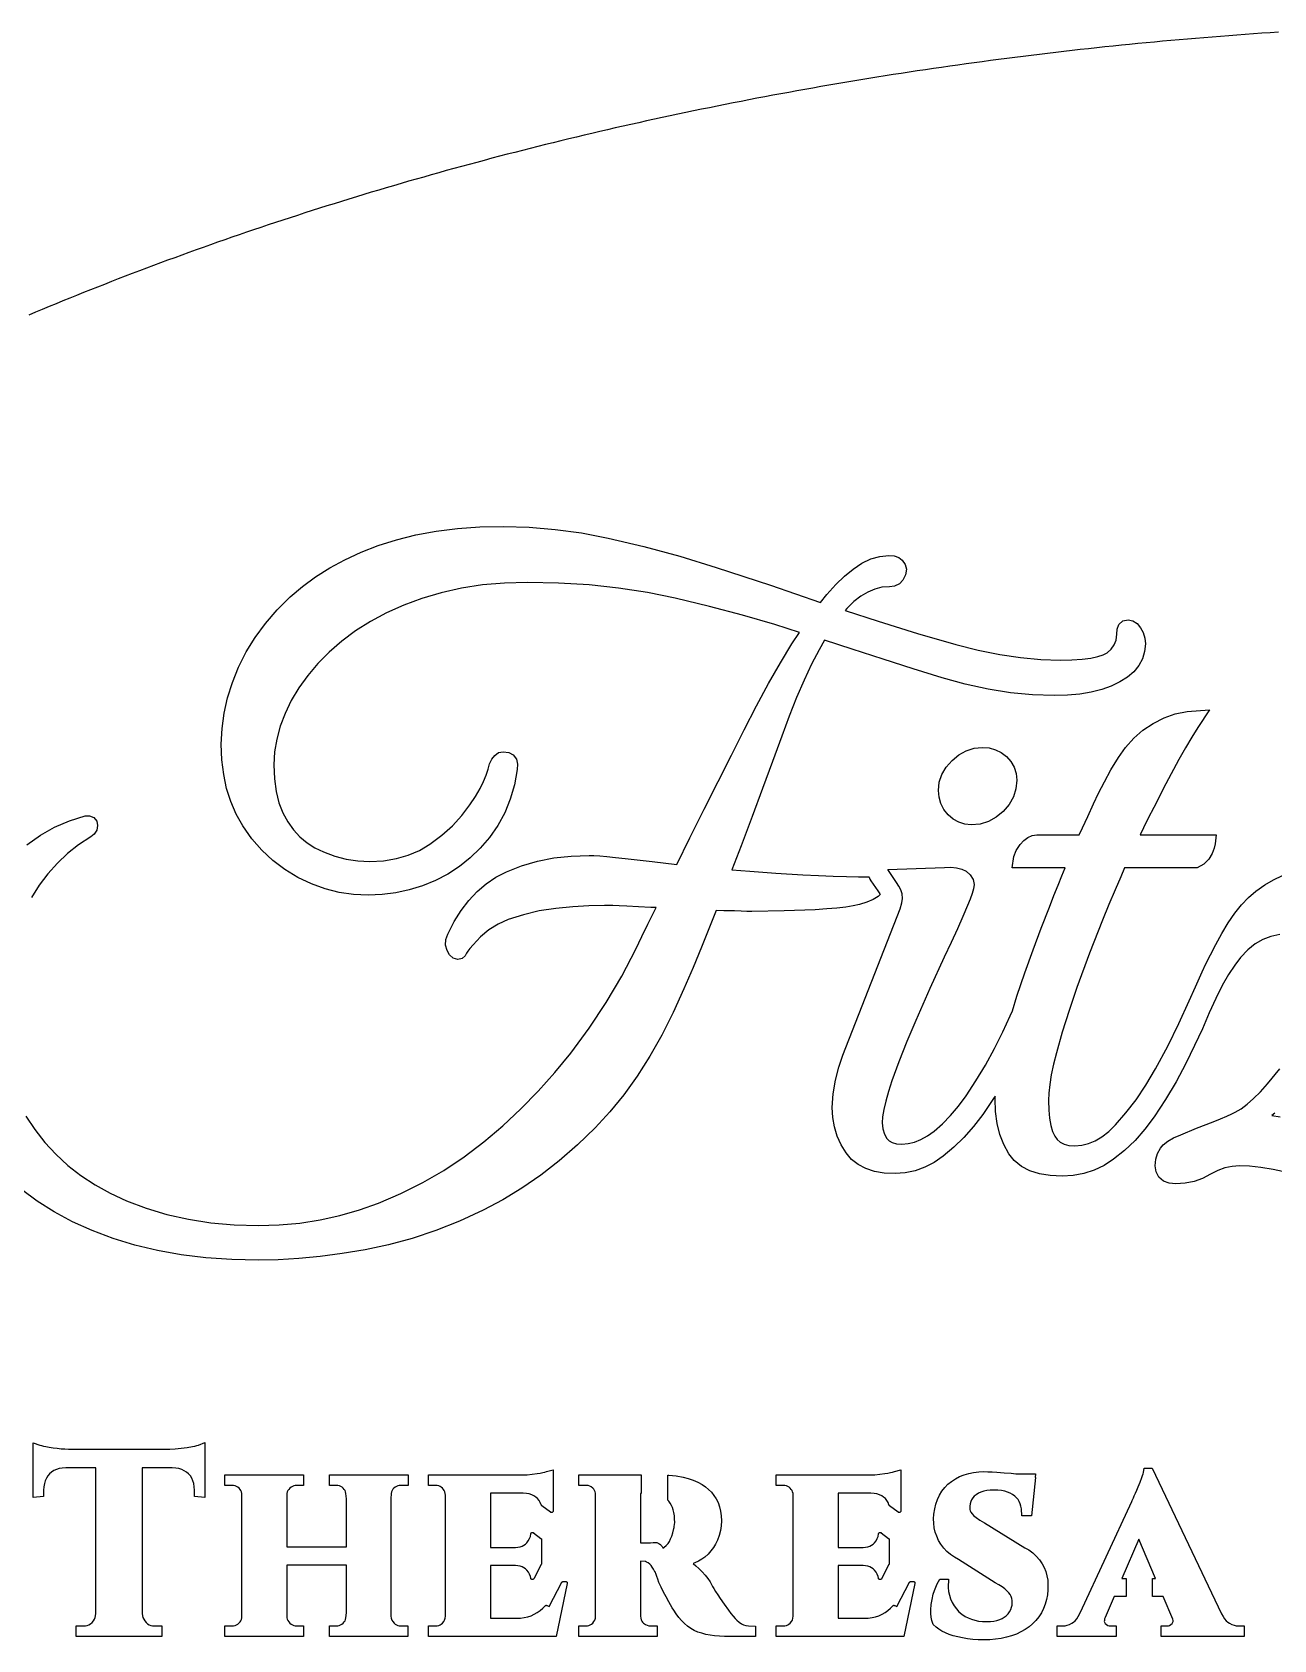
# Model space of a CAD drawing. Header units: inches. Extents: x 0 to 16, y 0 to 9.5.
# Drawn here: x 3.369 to 7.108, y 4.63 to 9.471 of the extents above; entities that cross this region are included whole.
import ezdxf

# ---------------------------------------------------------------- set-up
doc = ezdxf.new("R2010")
doc.units = ezdxf.units.IN
doc.header["$MEASUREMENT"] = 0
doc.layers.add('CUT', color=7, linetype='Continuous')

msp = doc.modelspace()

# ---------------------------------------------------------------- linework, layer by layer
at = {"layer": 'CUT'}
for points in [[(7.1221, 9.4713), (7.0971, 9.4697), (7.0722, 9.4679), (7.0472, 9.4662), (7.0223, 9.4644), (6.9973, 9.4625), (6.9724, 9.4607), (6.9475, 9.4587), (6.9226, 9.4567), (6.8977, 9.4547), (6.8728, 9.4526), (6.8479, 9.4505), (6.823, 9.4483), (6.7982, 9.4461), (6.7734, 9.4438), (6.7485, 9.4415), (6.7237, 9.4392), (6.6989, 9.4368), (6.6741, 9.4343), (6.6493, 9.4318), (6.6246, 9.4293), (6.5998, 9.4267), (6.5751, 9.424), (6.5504, 9.4214), (6.5256, 9.4186), (6.5009, 9.4159), (6.4763, 9.413), (6.4516, 9.4102), (6.427, 9.4073), (6.4023, 9.4043), (6.3777, 9.4013), (6.3531, 9.3983), (6.3285, 9.3952), (6.3039, 9.392), (6.2794, 9.3888), (6.2549, 9.3856), (6.2303, 9.3823), (6.2058, 9.379), (6.1814, 9.3756), (6.1569, 9.3722), (6.1324, 9.3688), (6.108, 9.3653), (6.0836, 9.3617), (6.0592, 9.3581), (6.0348, 9.3545), (6.0105, 9.3508), (5.9861, 9.347), (5.9618, 9.3433), (5.9375, 9.3394), (5.9133, 9.3356), (5.889, 9.3316), (5.8648, 9.3277), (5.8406, 9.3237), (5.8164, 9.3196), (5.7922, 9.3155), (5.7681, 9.3114), (5.7439, 9.3072), (5.7198, 9.303), (5.6958, 9.2987), (5.6717, 9.2944), (5.6477, 9.29), (5.6237, 9.2856), (5.5997, 9.2812), (5.5757, 9.2767), (5.5518, 9.2721), (5.5279, 9.2675), (5.504, 9.2629), (5.4801, 9.2582), (5.4563, 9.2535), (5.4325, 9.2487), (5.4087, 9.2439), (5.3849, 9.239), (5.3612, 9.2341), (5.3374, 9.2292), (5.3138, 9.2242), (5.2901, 9.2192), (5.2665, 9.2141), (5.2429, 9.209), (5.2193, 9.2038), (5.1957, 9.1986), (5.1722, 9.1934), (5.1487, 9.1881), (5.1252, 9.1827), (5.1018, 9.1773), (5.0784, 9.1719), (5.055, 9.1664), (5.0317, 9.1609), (5.0083, 9.1554), (4.985, 9.1498), (4.9618, 9.1441), (4.9385, 9.1384), (4.9153, 9.1327), (4.8922, 9.1269), (4.869, 9.1211), (4.8459, 9.1152), (4.8228, 9.1093), (4.7998, 9.1034), (4.7767, 9.0974), (4.7538, 9.0914), (4.7308, 9.0853), (4.7079, 9.0792), (4.685, 9.073), (4.6621, 9.0668), (4.6393, 9.0606), (4.6165, 9.0543), (4.5938, 9.0479), (4.571, 9.0416), (4.5484, 9.0351), (4.5257, 9.0287), (4.5031, 9.0222), (4.4805, 9.0156), (4.4579, 9.009), (4.4354, 9.0024), (4.4129, 8.9957), (4.3905, 8.989), (4.3681, 8.9823), (4.3457, 8.9755), (4.3234, 8.9686), (4.3011, 8.9618), (4.2788, 8.9548), (4.2566, 8.9479), (4.2344, 8.9409), (4.2122, 8.9338), (4.1901, 8.9268), (4.168, 8.9196), (4.146, 8.9125), (4.124, 8.9052), (4.102, 8.898), (4.0801, 8.8907), (4.0582, 8.8834), (4.0363, 8.876), (4.0145, 8.8686), (3.9927, 8.8611), (3.971, 8.8536), (3.9493, 8.8461), (3.9277, 8.8385), (3.9061, 8.8309), (3.8845, 8.8233), (3.863, 8.8156), (3.8415, 8.8078), (3.82, 8.8), (3.7986, 8.7922), (3.7772, 8.7844), (3.7559, 8.7765), (3.7346, 8.7685), (3.7134, 8.7606), (3.6922, 8.7525), (3.671, 8.7445), (3.6499, 8.7364), (3.6288, 8.7283), (3.6078, 8.7201), (3.5868, 8.7119), (3.5659, 8.7036), (3.545, 8.6953), (3.5241, 8.687), (3.5033, 8.6786), (3.4826, 8.6702), (3.4618, 8.6618), (3.4412, 8.6533), (3.4205, 8.6448), (3.4, 8.6362), (3.3794, 8.6276), (3.3589, 8.619)], [(3.3507, 6.2072), (3.3772, 6.1664), (3.4074, 6.1279), (3.4407, 6.0921), (3.477, 6.0589), (3.5163, 6.0284), (3.5588, 6.0004), (3.6043, 5.9752), (3.653, 5.9525), (3.7129, 5.9297), (3.7753, 5.911), (3.8403, 5.8964), (3.9078, 5.886), (3.9779, 5.8798), (4.0505, 5.8777), (4.1135, 5.8795), (4.1754, 5.8851), (4.2362, 5.8945), (4.296, 5.9076), (4.3547, 5.9244), (4.4123, 5.9449), (4.48, 5.9739), (4.5455, 6.0068), (4.6089, 6.0438), (4.6702, 6.0847), (4.7294, 6.1296), (4.7864, 6.1778), (4.8411, 6.2287), (4.8935, 6.282), (4.9435, 6.338), (4.9912, 6.3965), (5.0471, 6.4722), (5.0983, 6.5496), (5.1448, 6.6288), (5.1869, 6.7099), (5.2048, 6.7478), (5.223, 6.7847), (5.2411, 6.8208), (5.2481, 6.8349), (5.2327, 6.8355), (5.1953, 6.8373), (5.1604, 6.839), (5.1373, 6.8401), (5.1184, 6.8409), (5.1035, 6.8414), (5.0929, 6.8415), (5.046, 6.8405), (4.9972, 6.8376), (4.9465, 6.8326), (4.8962, 6.8249), (4.8485, 6.8136), (4.8032, 6.7987), (4.7723, 6.7848), (4.7445, 6.7677), (4.7196, 6.7473), (4.6969, 6.7228), (4.6869, 6.7121), (4.6809, 6.7043), (4.6774, 6.6978), (4.6731, 6.6896), (4.664, 6.6815), (4.6513, 6.6785), (4.637, 6.6825), (4.6264, 6.6923), (4.6187, 6.7055), (4.6143, 6.7218), (4.6155, 6.7392), (4.6215, 6.7555), (4.6401, 6.7928), (4.6608, 6.8266), (4.6838, 6.8569), (4.7089, 6.8838), (4.7363, 6.9071), (4.7658, 6.927), (4.7973, 6.9431), (4.8431, 6.9609), (4.8909, 6.9746), (4.9407, 6.9844), (4.9926, 6.9903), (5.0463, 6.9922), (5.0605, 6.9918), (5.0783, 6.9907), (5.1, 6.9889), (5.1257, 6.9864), (5.1553, 6.9831), (5.2363, 6.9737), (5.3105, 6.965), (5.3502, 7.045), (5.3933, 7.1317), (5.4348, 7.2148), (5.4748, 7.2944), (5.5133, 7.3705), (5.5506, 7.4425), (5.5871, 7.5097), (5.6226, 7.5719), (5.6572, 7.6293), (5.6795, 7.6639), (5.6053, 7.6876), (5.5084, 7.7158), (5.4087, 7.7422), (5.3061, 7.7668), (5.2219, 7.7839), (5.1354, 7.7971), (5.0463, 7.8066), (4.9547, 7.8123), (4.8607, 7.8142), (4.7917, 7.8123), (4.7255, 7.8065), (4.662, 7.7968), (4.6013, 7.7833), (4.5432, 7.766), (4.4881, 7.7454), (4.4364, 7.7222), (4.3881, 7.6964), (4.3433, 7.6681), (4.3018, 7.6371), (4.2638, 7.6042), (4.2296, 7.5698), (4.1992, 7.5341), (4.1726, 7.4972), (4.1497, 7.4588), (4.1309, 7.4198), (4.1162, 7.381), (4.1058, 7.3423), (4.0996, 7.3037), (4.0975, 7.2651), (4.0992, 7.223), (4.1042, 7.1847), (4.1126, 7.1504), (4.1241, 7.12), (4.1388, 7.0932), (4.1563, 7.0695), (4.1758, 7.0485), (4.1973, 7.0304), (4.2208, 7.0151), (4.2464, 7.0026), (4.2806, 6.9902), (4.3152, 6.9813), (4.3503, 6.976), (4.3859, 6.9742), (4.4273, 6.9763), (4.466, 6.9825), (4.502, 6.9928), (4.5355, 7.0071), (4.5666, 7.0257), (4.6027, 7.0527), (4.6349, 7.0815), (4.6632, 7.1119), (4.6876, 7.1441), (4.7042, 7.1697), (4.718, 7.1933), (4.7288, 7.2148), (4.7368, 7.234), (4.7421, 7.2518), (4.747, 7.2677), (4.7535, 7.2818), (4.7622, 7.2934), (4.774, 7.3017), (4.7878, 7.3046), (4.8043, 7.3024), (4.8182, 7.2949), (4.8274, 7.2821), (4.8309, 7.2667), (4.8301, 7.2504), (4.8216, 7.2044), (4.8091, 7.1612), (4.7924, 7.1203), (4.7717, 7.0821), (4.7469, 7.0464), (4.7189, 7.0138), (4.6886, 6.9845), (4.6559, 6.9585), (4.6209, 6.9358), (4.5835, 6.9165), (4.5447, 6.9007), (4.5049, 6.8883), (4.4644, 6.8795), (4.423, 6.8742), (4.3807, 6.8725), (4.3372, 6.8746), (4.2942, 6.881), (4.2519, 6.8918), (4.2103, 6.9067), (4.1694, 6.926), (4.1302, 6.9493), (4.094, 6.9765), (4.0607, 7.0076), (4.0305, 7.0425), (4.0034, 7.0812), (3.9837, 7.1165), (3.9675, 7.1541), (3.955, 7.194), (3.9461, 7.2362), (3.9408, 7.2805), (3.939, 7.3272), (3.9411, 7.3739), (3.9473, 7.4205), (3.9577, 7.467), (3.9722, 7.5133), (3.9908, 7.5594), (4.0136, 7.6048), (4.0406, 7.6487), (4.0718, 7.691), (4.1072, 7.7318), (4.1467, 7.771), (4.1831, 7.8022), (4.2227, 7.8311), (4.2653, 7.8579), (4.311, 7.8825), (4.3597, 7.9049), (4.4115, 7.9253), (4.4665, 7.9429), (4.5247, 7.9574), (4.586, 7.9686), (4.6504, 7.9766), (4.7178, 7.9814), (4.7884, 7.9829), (4.8659, 7.9807), (4.9443, 7.9741), (5.0237, 7.9631), (5.1039, 7.9478), (5.2116, 7.9224), (5.32, 7.893), (5.4292, 7.8596), (5.5924, 7.8057), (5.7428, 7.7535), (5.7628, 7.778), (5.7895, 7.8075), (5.8158, 7.833), (5.8418, 7.8546), (5.8679, 7.8721), (5.8947, 7.8849), (5.9219, 7.8927), (5.9493, 7.8953), (5.9648, 7.894), (5.9787, 7.8896), (5.9896, 7.8813), (5.9985, 7.868), (6.0018, 7.8539), (5.999, 7.8376), (5.9912, 7.8212), (5.9807, 7.8098), (5.9661, 7.8031), (5.951, 7.8014), (5.9278, 7.7995), (5.9066, 7.7943), (5.8855, 7.7854), (5.8645, 7.7729), (5.8436, 7.7565), (5.8227, 7.7362), (5.8171, 7.7297), (5.9165, 7.6974), (6.0354, 7.6609), (6.1509, 7.6276), (6.218, 7.6106), (6.2829, 7.5974), (6.3457, 7.588), (6.4066, 7.5823), (6.4655, 7.5805), (6.5004, 7.5811), (6.5309, 7.5831), (6.5569, 7.5864), (6.5782, 7.5908), (6.5945, 7.5963), (6.606, 7.6023), (6.6189, 7.6133), (6.6278, 7.6259), (6.6332, 7.6403), (6.6352, 7.6589), (6.6365, 7.6734), (6.642, 7.6878), (6.6535, 7.6986), (6.6692, 7.7021), (6.6841, 7.6988), (6.6967, 7.6903), (6.707, 7.678), (6.7151, 7.6632), (6.7198, 7.6467), (6.7214, 7.6289), (6.7192, 7.6058), (6.7126, 7.584), (6.7016, 7.5638), (6.6864, 7.5455), (6.6675, 7.5291), (6.6448, 7.5144), (6.6189, 7.5017), (6.5901, 7.4915), (6.5586, 7.4836), (6.5243, 7.4781), (6.4872, 7.4747), (6.4473, 7.4736), (6.3818, 7.4758), (6.3153, 7.4822), (6.2478, 7.493), (6.1793, 7.508), (6.11, 7.5272), (6.022, 7.5544), (5.9316, 7.5831), (5.8386, 7.6132), (5.7556, 7.6406), (5.7391, 7.6116), (5.7163, 7.5676), (5.6937, 7.5195), (5.6712, 7.4674), (5.6488, 7.4114), (5.6264, 7.3513), (5.5987, 7.2746), (5.569, 7.1939), (5.5375, 7.1095), (5.5042, 7.0213), (5.4766, 6.9491), (5.5307, 6.9444), (5.6087, 6.9389), (5.6897, 6.9341), (5.7372, 6.9318), (5.781, 6.93), (5.8211, 6.9287), (5.8575, 6.928), (5.8892, 6.9277), (5.8897, 6.9264), (5.8922, 6.9211), (5.8952, 6.9161), (5.9154, 6.8858), (5.9214, 6.8767), (5.9228, 6.8747), (5.9166, 6.868), (5.9017, 6.859), (5.8832, 6.8514), (5.8605, 6.8446), (5.8419, 6.8405), (5.8193, 6.8368), (5.7927, 6.8337), (5.762, 6.831), (5.7271, 6.8287), (5.6335, 6.8248), (5.5366, 6.8235), (5.5214, 6.8236), (5.504, 6.8241), (5.4845, 6.8248), (5.4524, 6.8257), (5.4288, 6.826), (5.4092, 6.7765), (5.385, 6.7161), (5.3594, 6.6543), (5.3319, 6.5905), (5.2998, 6.5191), (5.2656, 6.4513), (5.2293, 6.3875), (5.1911, 6.3277), (5.1508, 6.2717), (5.1086, 6.2197), (5.0643, 6.1717), (5.0111, 6.1202), (4.9567, 6.0728), (4.9011, 6.0294), (4.8443, 5.99), (4.7863, 5.9547), (4.7271, 5.9234), (4.6557, 5.8907), (4.5845, 5.8625), (4.5135, 5.8387), (4.4426, 5.8194), (4.3721, 5.8046), (4.303, 5.7934), (4.2364, 5.7847), (4.1721, 5.7784), (4.1101, 5.7747), (4.0505, 5.7734), (3.9702, 5.7752), (3.8928, 5.7806), (3.8184, 5.7897), (3.7469, 5.8024), (3.6784, 5.8187), (3.6128, 5.8387), (3.5503, 5.8624), (3.4912, 5.8892), (3.436, 5.9188), (3.3847, 5.9512), (3.3373, 5.9864)], [(7.1261, 6.7538), (7.0994, 6.748), (7.0751, 6.7392), (7.0521, 6.7259), (7.0296, 6.7078), (7.0078, 6.6847), (6.9904, 6.6617), (6.9721, 6.6334), (6.9532, 6.6001), (6.9336, 6.5617), (6.9135, 6.5182), (6.8931, 6.4704), (6.8697, 6.4193), (6.8434, 6.3652), (6.8143, 6.3103), (6.7825, 6.2568), (6.7481, 6.2046), (6.7202, 6.1674), (6.6904, 6.1337), (6.659, 6.1036), (6.6256, 6.077), (6.5972, 6.0588), (6.5674, 6.0446), (6.5363, 6.0344), (6.504, 6.0283), (6.4706, 6.0262), (6.4346, 6.028), (6.4023, 6.0334), (6.3734, 6.0426), (6.3482, 6.0558), (6.3269, 6.073), (6.3101, 6.094), (6.295, 6.1218), (6.2834, 6.1522), (6.2752, 6.1852), (6.2704, 6.2208), (6.2688, 6.259), (6.2691, 6.2674), (6.2664, 6.263), (6.232, 6.2122), (6.2043, 6.1762), (6.1751, 6.1431), (6.1446, 6.1132), (6.1126, 6.0863), (6.0855, 6.0676), (6.0573, 6.053), (6.0282, 6.0424), (5.9982, 6.0361), (5.9676, 6.034), (5.9354, 6.0356), (5.9063, 6.0406), (5.88, 6.049), (5.8567, 6.0611), (5.8366, 6.0769), (5.8203, 6.0961), (5.8052, 6.1209), (5.7935, 6.1469), (5.7852, 6.1744), (5.7802, 6.2031), (5.7786, 6.2332), (5.7809, 6.274), (5.788, 6.3152), (5.7983, 6.3548), (5.8105, 6.3909), (5.9833, 6.8318), (5.9885, 6.8492), (5.9901, 6.8629), (5.9889, 6.8763), (5.9855, 6.8882), (5.9795, 6.8997), (5.9722, 6.9106), (5.9662, 6.9196), (5.946, 6.9499), (6.1166, 6.9561), (6.1356, 6.9565), (6.153, 6.955), (6.1684, 6.9511), (6.1816, 6.9444), (6.1942, 6.9334), (6.2026, 6.9198), (6.2055, 6.9045), (6.2039, 6.8916), (6.2001, 6.8773), (6.1941, 6.8605), (6.186, 6.841), (6.1719, 6.8079), (6.1555, 6.771), (6.1369, 6.7302), (6.1161, 6.6857), (6.0726, 6.5917), (6.0299, 6.4951), (6.003, 6.4315), (5.9791, 6.3708), (5.9581, 6.3131), (5.9476, 6.2811), (5.9395, 6.2525), (5.9337, 6.2271), (5.9304, 6.2052), (5.9293, 6.187), (5.9309, 6.1685), (5.9356, 6.1529), (5.943, 6.1396), (5.9498, 6.1327), (5.959, 6.1275), (5.9717, 6.1241), (5.9881, 6.1228), (6.0072, 6.1243), (6.0264, 6.1289), (6.0457, 6.1366), (6.0653, 6.1475), (6.0852, 6.1619), (6.1102, 6.1838), (6.1346, 6.2088), (6.1583, 6.2369), (6.1814, 6.2681), (6.2112, 6.3134), (6.2396, 6.3609), (6.2667, 6.4109), (6.2919, 6.4609), (6.3145, 6.5087), (6.3214, 6.5243), (6.3349, 6.5682), (6.3587, 6.6384), (6.3836, 6.7075), (6.4081, 6.7735), (6.4324, 6.8363), (6.4463, 6.8713), (6.4589, 6.9029), (6.4703, 6.9311), (6.4801, 6.9551), (6.3205, 6.9551), (6.3254, 6.9893), (6.3328, 7.0073), (6.3443, 7.0248), (6.3553, 7.0369), (6.3675, 7.0462), (6.3811, 7.0522), (6.3946, 7.0541), (6.5224, 7.0541), (6.5325, 7.0748), (6.5483, 7.109), (6.5656, 7.148), (6.5806, 7.1801), (6.598, 7.2141), (6.6179, 7.2495), (6.6403, 7.2868), (6.6619, 7.3174), (6.6867, 7.345), (6.7143, 7.3691), (6.7449, 7.3899), (6.7776, 7.4067), (6.8117, 7.4187), (6.8469, 7.4259), (6.9145, 7.4303), (6.8796, 7.3775), (6.8616, 7.3485), (6.8425, 7.3162), (6.8225, 7.2807), (6.783, 7.2074), (6.7467, 7.1367), (6.7304, 7.104), (6.7161, 7.0755), (6.7054, 7.0541), (6.9349, 7.0541), (6.9316, 7.0268), (6.9282, 7.0139), (6.9225, 6.9979), (6.9128, 6.9807), (6.8979, 6.9663), (6.8771, 6.9551), (6.659, 6.9551), (6.6472, 6.9281), (6.6301, 6.8881), (6.6118, 6.8445), (6.5925, 6.7974), (6.5532, 6.6977), (6.5153, 6.5942), (6.4919, 6.5256), (6.4714, 6.4602), (6.4538, 6.398), (6.4451, 6.3633), (6.4383, 6.3315), (6.4336, 6.3026), (6.4307, 6.2767), (6.4298, 6.2537), (6.4306, 6.2254), (6.433, 6.2005), (6.4368, 6.179), (6.442, 6.1611), (6.4484, 6.147), (6.4559, 6.1364), (6.4652, 6.1285), (6.4769, 6.1227), (6.4915, 6.1189), (6.5092, 6.1176), (6.5297, 6.1193), (6.55, 6.1244), (6.5704, 6.133), (6.5908, 6.1452), (6.6113, 6.1612), (6.6318, 6.181), (6.6629, 6.2165), (6.6933, 6.2564), (6.723, 6.3007), (6.752, 6.3494), (6.7889, 6.4177), (6.8226, 6.486), (6.8533, 6.5544), (6.872, 6.5967), (6.8921, 6.6411), (6.9036, 6.6655), (6.9175, 6.693), (6.9336, 6.7235), (6.952, 6.7571), (6.9712, 6.7892), (6.991, 6.818), (7.0114, 6.8434), (7.0324, 6.8656), (7.054, 6.8843), (7.0809, 6.9035), (7.1075, 6.9191), (7.134, 6.9314)], [(3.3529, 7.0242), (3.3942, 7.0531), (3.4371, 7.0771), (3.4818, 7.0962), (3.5294, 7.1109), (3.5425, 7.1111), (3.5553, 7.1064), (3.564, 7.0953), (3.5662, 7.0819), (3.5638, 7.0681), (3.5564, 7.0563), (3.5465, 7.0484), (3.5094, 7.0241), (3.476, 6.9978), (3.4452, 6.9688), (3.4168, 6.9371), (3.3909, 6.9025), (3.3674, 6.8651)], [(7.1484, 6.0369), (7.1066, 6.0459), (7.0688, 6.0522), (7.0348, 6.056), (7.0048, 6.0572), (6.9826, 6.0556), (6.961, 6.051), (6.9397, 6.0433), (6.9178, 6.0319), (6.8938, 6.0196), (6.868, 6.0104), (6.8412, 6.0048), (6.8135, 6.003), (6.7935, 6.0048), (6.7759, 6.0111), (6.7619, 6.0228), (6.7536, 6.039), (6.7512, 6.0574), (6.7529, 6.0771), (6.7581, 6.0949), (6.7668, 6.1105), (6.7751, 6.1211), (6.7888, 6.1315), (6.8063, 6.1413), (6.828, 6.1511), (6.8758, 6.1706), (6.9252, 6.19), (6.9482, 6.1991), (6.9669, 6.2069), (6.9814, 6.2135), (6.9917, 6.2188), (7.0096, 6.2292), (7.028, 6.2427), (7.0475, 6.2597), (7.0679, 6.2802), (7.0892, 6.3042), (7.1262, 6.3496)], [(7.1112, 6.2156), (7.102, 6.2091), (7.1278, 6.2048)]]:
    msp.add_lwpolyline(points, dxfattribs=at)
for points in [[(6.1089, 7.2361), (6.1218, 7.2579), (6.1395, 7.278), (6.1601, 7.295), (6.1823, 7.3073), (6.2059, 7.3149), (6.2305, 7.3174), (6.2508, 7.3157), (6.2698, 7.3105), (6.2874, 7.3019), (6.3033, 7.29), (6.3168, 7.2751), (6.3266, 7.2581), (6.3325, 7.2391), (6.3344, 7.2187), (6.3318, 7.1929), (6.324, 7.1685), (6.3112, 7.1457), (6.2935, 7.1248), (6.2724, 7.1071), (6.2491, 7.0943), (6.2239, 7.0865), (6.197, 7.084), (6.1776, 7.0859), (6.1593, 7.0918), (6.1425, 7.1015), (6.1274, 7.1148), (6.1148, 7.1307), (6.1057, 7.1483), (6.1002, 7.1674), (6.0984, 7.1879), (6.101, 7.2126)], [(3.5234, 4.6717), (3.5299, 4.6722), (3.5353, 4.6735), (3.5403, 4.6755), (3.5451, 4.6785), (3.5497, 4.6825), (3.5537, 4.6871), (3.5568, 4.692), (3.5591, 4.6971), (3.5605, 4.7027), (3.5612, 4.7089), (3.5612, 5.1481), (3.4703, 5.1481), (3.46, 5.1473), (3.4508, 5.1456), (3.4424, 5.143), (3.4348, 5.1395), (3.428, 5.135), (3.4218, 5.1296), (3.4164, 5.1234), (3.4121, 5.1166), (3.4086, 5.109), (3.4061, 5.1005), (3.4046, 5.0911), (3.404, 5.0804), (3.404, 5.0613), (3.3723, 5.0582), (3.3723, 5.2233), (3.3924, 5.2162), (3.3971, 5.2149), (3.4031, 5.2134), (3.4101, 5.212), (3.4207, 5.21), (3.4322, 5.2083), (3.4443, 5.2067), (3.4564, 5.2055), (3.4678, 5.2047), (3.4785, 5.2045), (3.7835, 5.2045), (3.8004, 5.205), (3.8182, 5.2067), (3.8359, 5.2092), (3.8524, 5.212), (3.8595, 5.2134), (3.8654, 5.2149), (3.8699, 5.2162), (3.8898, 5.2238), (3.8898, 5.0582), (3.8581, 5.0613), (3.8581, 5.0804), (3.8575, 5.0911), (3.856, 5.1005), (3.8535, 5.109), (3.8501, 5.1166), (3.8457, 5.1234), (3.8403, 5.1296), (3.8342, 5.135), (3.8273, 5.1394), (3.8196, 5.143), (3.8111, 5.1456), (3.8016, 5.1473), (3.791, 5.1481), (3.7009, 5.1481), (3.7009, 4.7089), (3.7016, 4.7027), (3.703, 4.6971), (3.7053, 4.692), (3.7084, 4.6871), (3.7124, 4.6825), (3.717, 4.6785), (3.7218, 4.6755), (3.7268, 4.6735), (3.7322, 4.6722), (3.7387, 4.6717), (3.7602, 4.6717), (3.7602, 4.64), (3.5019, 4.64), (3.5019, 4.6717)], [(4.5935, 4.6731), (4.5975, 4.6747), (4.6012, 4.6771), (4.6048, 4.6801), (4.6087, 4.6848), (4.6115, 4.6897), (4.6132, 4.6951), (4.6141, 4.7014), (4.6141, 5.0654), (4.6135, 5.0707), (4.6123, 5.0753), (4.6105, 5.0794), (4.6081, 5.0832), (4.605, 5.0867), (4.6014, 5.0897), (4.5976, 5.0919), (4.5936, 5.0935), (4.5893, 5.0945), (4.584, 5.0949), (4.5835, 5.0949), (4.5817, 5.0949), (4.579, 5.0949), (4.5765, 5.0949), (4.5749, 5.0949), (4.5624, 5.0949), (4.5624, 5.1266), (4.8448, 5.1266), (4.8595, 5.1271), (4.8745, 5.1284), (4.8901, 5.1307), (4.8991, 5.1323), (4.9069, 5.1338), (4.9134, 5.1352), (4.9185, 5.1365), (4.938, 5.1422), (4.938, 5.0182), (4.938, 5.0178), (4.9379, 5.0173), (4.9378, 5.0168), (4.9376, 5.0164), (4.9374, 5.0159), (4.9372, 5.0155), (4.9369, 5.0151), (4.9366, 5.0147), (4.9362, 5.0144), (4.9358, 5.0141), (4.9354, 5.0139), (4.935, 5.0137), (4.9345, 5.0135), (4.9341, 5.0134), (4.9336, 5.0133), (4.9331, 5.0132), (4.9326, 5.0132), (4.9322, 5.0133), (4.9317, 5.0134), (4.9312, 5.0136), (4.9308, 5.0137), (4.9304, 5.014), (4.93, 5.0142), (4.9043, 5.0336), (4.904, 5.0339), (4.9036, 5.0343), (4.9033, 5.0346), (4.9031, 5.035), (4.9028, 5.0354), (4.9027, 5.0359), (4.9025, 5.0363), (4.9024, 5.0369), (4.8995, 5.0438), (4.8958, 5.05), (4.8914, 5.0555), (4.8863, 5.0601), (4.8804, 5.064), (4.8737, 5.0671), (4.8661, 5.0695), (4.8575, 5.0711), (4.8477, 5.0718), (4.7491, 5.0718), (4.7491, 4.9084), (4.8245, 4.9084), (4.832, 4.909), (4.8386, 4.9104), (4.8445, 4.9124), (4.8498, 4.9151), (4.8545, 4.9185), (4.8589, 4.9226), (4.8634, 4.9285), (4.867, 4.9347), (4.8695, 4.9416), (4.871, 4.9491), (4.871, 4.9492), (4.8711, 4.9497), (4.8713, 4.9501), (4.8714, 4.9506), (4.8717, 4.951), (4.8719, 4.9515), (4.8722, 4.9518), (4.8726, 4.9522), (4.873, 4.9525), (4.8734, 4.9528), (4.8738, 4.953), (4.8743, 4.9532), (4.8748, 4.9534), (4.8752, 4.9535), (4.8757, 4.9535), (4.8762, 4.9535), (4.8767, 4.9534), (4.8772, 4.9533), (4.8777, 4.9532), (4.8781, 4.953), (4.8786, 4.9528), (4.879, 4.9525), (4.9013, 4.9356), (4.9017, 4.9353), (4.902, 4.9349), (4.9024, 4.9345), (4.9026, 4.9341), (4.9029, 4.9336), (4.903, 4.9332), (4.9032, 4.9327), (4.9033, 4.9321), (4.9033, 4.9316), (4.9033, 4.8599), (4.9033, 4.8594), (4.9032, 4.8589), (4.903, 4.8584), (4.9029, 4.8579), (4.9026, 4.8574), (4.9024, 4.8571), (4.9024, 4.8571), (4.9024, 4.8571), (4.88, 4.8141), (4.8798, 4.8136), (4.8795, 4.8132), (4.8791, 4.8129), (4.8788, 4.8125), (4.8784, 4.8122), (4.878, 4.812), (4.8775, 4.8118), (4.8771, 4.8116), (4.8766, 4.8115), (4.8761, 4.8114), (4.8756, 4.8114), (4.8751, 4.8114), (4.8746, 4.8115), (4.8742, 4.8116), (4.8737, 4.8117), (4.8732, 4.8119), (4.8728, 4.8122), (4.8724, 4.8125), (4.8721, 4.8128), (4.8717, 4.8132), (4.8714, 4.8136), (4.8712, 4.814), (4.871, 4.8144), (4.8708, 4.8149), (4.8707, 4.8154), (4.8695, 4.8211), (4.867, 4.8278), (4.8635, 4.834), (4.8589, 4.8397), (4.8546, 4.8437), (4.8499, 4.847), (4.8446, 4.8496), (4.8386, 4.8516), (4.832, 4.853), (4.8245, 4.8536), (4.7491, 4.8536), (4.7491, 4.6948), (4.8278, 4.6948), (4.84, 4.6953), (4.8513, 4.6968), (4.8619, 4.6993), (4.872, 4.7026), (4.8815, 4.707), (4.8905, 4.7123), (4.8991, 4.7184), (4.9071, 4.7254), (4.9139, 4.7325), (4.9143, 4.7328), (4.9147, 4.7331), (4.9151, 4.7334), (4.9155, 4.7336), (4.916, 4.7338), (4.9165, 4.7339), (4.9169, 4.734), (4.9174, 4.734), (4.9179, 4.734), (4.9184, 4.7339), (4.9189, 4.7338), (4.9194, 4.7336), (4.9198, 4.7334), (4.9265, 4.73), (4.9645, 4.8032), (4.9648, 4.8036), (4.9651, 4.804), (4.9654, 4.8044), (4.9657, 4.8047), (4.9661, 4.805), (4.9666, 4.8053), (4.967, 4.8055), (4.9675, 4.8056), (4.968, 4.8058), (4.9684, 4.8058), (4.9689, 4.8059), (4.9754, 4.8059), (4.9759, 4.8058), (4.9764, 4.8058), (4.9769, 4.8056), (4.9774, 4.8055), (4.9778, 4.8053), (4.9782, 4.805), (4.9786, 4.8047), (4.979, 4.8044), (4.9793, 4.804), (4.9796, 4.8036), (4.9799, 4.8032), (4.9801, 4.8028), (4.9802, 4.8023), (4.9803, 4.8018), (4.9804, 4.8013), (4.9804, 4.8008), (4.9804, 4.8003), (4.9803, 4.7999), (4.9473, 4.64), (4.5624, 4.64), (4.5624, 4.6717), (4.584, 4.6717), (4.5892, 4.6721)], [(5.6406, 4.6731), (5.6446, 4.6747), (5.6483, 4.6771), (5.6518, 4.6801), (5.6558, 4.6848), (5.6585, 4.6897), (5.6603, 4.6951), (5.6611, 4.7014), (5.6611, 5.0654), (5.6605, 5.0707), (5.6594, 5.0753), (5.6576, 5.0794), (5.6552, 5.0832), (5.652, 5.0867), (5.6485, 5.0897), (5.6447, 5.0919), (5.6407, 5.0935), (5.6363, 5.0945), (5.6311, 5.0949), (5.6306, 5.0949), (5.6288, 5.0949), (5.6261, 5.0949), (5.6235, 5.0949), (5.622, 5.0949), (5.6095, 5.0949), (5.6095, 5.1266), (5.8919, 5.1266), (5.9065, 5.1271), (5.9215, 5.1284), (5.9372, 5.1307), (5.9462, 5.1323), (5.954, 5.1338), (5.9605, 5.1352), (5.9656, 5.1365), (5.9851, 5.1422), (5.9851, 5.0182), (5.985, 5.0178), (5.985, 5.0173), (5.9848, 5.0168), (5.9847, 5.0164), (5.9845, 5.0159), (5.9842, 5.0155), (5.984, 5.0151), (5.9836, 5.0147), (5.9833, 5.0144), (5.9829, 5.0141), (5.9825, 5.0139), (5.9821, 5.0137), (5.9816, 5.0135), (5.9812, 5.0134), (5.9807, 5.0133), (5.9802, 5.0132), (5.9797, 5.0132), (5.9792, 5.0133), (5.9788, 5.0134), (5.9783, 5.0136), (5.9779, 5.0137), (5.9774, 5.014), (5.977, 5.0142), (5.9514, 5.0336), (5.951, 5.0339), (5.9507, 5.0343), (5.9504, 5.0346), (5.9502, 5.035), (5.9499, 5.0354), (5.9497, 5.0359), (5.9496, 5.0363), (5.9494, 5.0369), (5.9465, 5.0438), (5.9429, 5.05), (5.9385, 5.0555), (5.9333, 5.0601), (5.9275, 5.064), (5.9208, 5.0671), (5.9132, 5.0695), (5.9046, 5.0711), (5.8948, 5.0718), (5.7962, 5.0718), (5.7962, 4.9084), (5.8716, 4.9084), (5.879, 4.909), (5.8856, 4.9104), (5.8915, 4.9124), (5.8968, 4.9151), (5.9016, 4.9185), (5.9059, 4.9226), (5.9105, 4.9285), (5.914, 4.9347), (5.9166, 4.9416), (5.9181, 4.9491), (5.9181, 4.9492), (5.9182, 4.9497), (5.9183, 4.9501), (5.9185, 4.9506), (5.9187, 4.951), (5.919, 4.9515), (5.9193, 4.9518), (5.9197, 4.9522), (5.9201, 4.9525), (5.9205, 4.9528), (5.9209, 4.953), (5.9214, 4.9532), (5.9218, 4.9534), (5.9223, 4.9535), (5.9228, 4.9535), (5.9233, 4.9535), (5.9238, 4.9534), (5.9243, 4.9533), (5.9248, 4.9532), (5.9252, 4.953), (5.9257, 4.9528), (5.9261, 4.9525), (5.9484, 4.9356), (5.9488, 4.9353), (5.9491, 4.9349), (5.9494, 4.9345), (5.9497, 4.9341), (5.9499, 4.9336), (5.9501, 4.9332), (5.9503, 4.9327), (5.9503, 4.9321), (5.9504, 4.9316), (5.9504, 4.8599), (5.9503, 4.8594), (5.9503, 4.8589), (5.9501, 4.8584), (5.9499, 4.8579), (5.9497, 4.8574), (5.9495, 4.8571), (5.9494, 4.8571), (5.9494, 4.8571), (5.9271, 4.8141), (5.9268, 4.8136), (5.9265, 4.8132), (5.9262, 4.8129), (5.9259, 4.8125), (5.9255, 4.8122), (5.925, 4.812), (5.9246, 4.8118), (5.9241, 4.8116), (5.9237, 4.8115), (5.9232, 4.8114), (5.9227, 4.8114), (5.9222, 4.8114), (5.9217, 4.8115), (5.9212, 4.8116), (5.9208, 4.8117), (5.9203, 4.8119), (5.9199, 4.8122), (5.9195, 4.8125), (5.9191, 4.8128), (5.9188, 4.8132), (5.9185, 4.8136), (5.9183, 4.814), (5.918, 4.8144), (5.9179, 4.8149), (5.9177, 4.8154), (5.9166, 4.8211), (5.9141, 4.8278), (5.9106, 4.834), (5.906, 4.8397), (5.9017, 4.8437), (5.8969, 4.847), (5.8916, 4.8496), (5.8857, 4.8516), (5.8791, 4.853), (5.8716, 4.8536), (5.7962, 4.8536), (5.7962, 4.6948), (5.8749, 4.6948), (5.8871, 4.6953), (5.8984, 4.6968), (5.909, 4.6993), (5.9191, 4.7026), (5.9286, 4.707), (5.9376, 4.7123), (5.9462, 4.7184), (5.9542, 4.7254), (5.961, 4.7325), (5.9613, 4.7328), (5.9617, 4.7331), (5.9621, 4.7334), (5.9626, 4.7336), (5.9631, 4.7338), (5.9635, 4.7339), (5.964, 4.734), (5.9645, 4.734), (5.965, 4.734), (5.9655, 4.7339), (5.966, 4.7338), (5.9664, 4.7336), (5.9669, 4.7334), (5.9735, 4.73), (6.0116, 4.8032), (6.0118, 4.8036), (6.0121, 4.804), (6.0125, 4.8044), (6.0128, 4.8047), (6.0132, 4.805), (6.0136, 4.8053), (6.0141, 4.8055), (6.0146, 4.8056), (6.015, 4.8058), (6.0155, 4.8058), (6.016, 4.8059), (6.0225, 4.8059), (6.023, 4.8058), (6.0235, 4.8058), (6.024, 4.8056), (6.0244, 4.8055), (6.0249, 4.8053), (6.0253, 4.805), (6.0257, 4.8047), (6.0261, 4.8044), (6.0264, 4.804), (6.0267, 4.8036), (6.0269, 4.8032), (6.0271, 4.8028), (6.0273, 4.8023), (6.0274, 4.8018), (6.0275, 4.8013), (6.0275, 4.8008), (6.0275, 4.8003), (6.0274, 4.7999), (5.9944, 4.64), (5.6095, 4.64), (5.6095, 4.6717), (5.6311, 4.6717), (5.6363, 4.6721)], [(6.247, 5.1364), (6.2597, 5.1359), (6.2738, 5.1351), (6.2958, 5.1334), (6.3177, 5.1316), (6.3317, 5.1302), (6.3357, 5.1297), (6.3902, 5.1297), (6.3896, 5.1187), (6.3904, 5.1185), (6.3782, 5.0039), (6.3491, 5.0039), (6.3481, 5.0245), (6.3468, 5.0323), (6.3447, 5.0395), (6.3418, 5.0461), (6.3381, 5.0522), (6.3335, 5.0578), (6.3281, 5.063), (6.3218, 5.0676), (6.3147, 5.0716), (6.3067, 5.0749), (6.2978, 5.0775), (6.2878, 5.0794), (6.2768, 5.0806), (6.2649, 5.081), (6.2539, 5.0806), (6.2438, 5.0794), (6.2346, 5.0774), (6.2263, 5.0746), (6.2188, 5.0712), (6.2121, 5.067), (6.2064, 5.0624), (6.2018, 5.0574), (6.1982, 5.052), (6.1955, 5.0463), (6.1938, 5.0399), (6.1928, 5.0327), (6.1926, 5.0273), (6.1932, 5.0228), (6.1944, 5.0186), (6.1963, 5.0147), (6.2002, 5.009), (6.2052, 5.0037), (6.2115, 4.9986), (6.2235, 4.9906), (6.2372, 4.9822), (6.3582, 4.9075), (6.3704, 4.9006), (6.3822, 4.8919), (6.393, 4.882), (6.4025, 4.8709), (6.4109, 4.8587), (6.4169, 4.8474), (6.4216, 4.8353), (6.4251, 4.8226), (6.4273, 4.8093), (6.4282, 4.7954), (6.428, 4.7809), (6.4266, 4.7658), (6.4239, 4.7513), (6.42, 4.7374), (6.4148, 4.7242), (6.4084, 4.7116), (6.4007, 4.6997), (6.3919, 4.6887), (6.3821, 4.6786), (6.3713, 4.6694), (6.3595, 4.6611), (6.3468, 4.6538), (6.3331, 4.6475), (6.3186, 4.6421), (6.3034, 4.6377), (6.2873, 4.6343), (6.2706, 4.6319), (6.2531, 4.6305), (6.2349, 4.63), (6.218, 4.6303), (6.2018, 4.6314), (6.1861, 4.6331), (6.1709, 4.6356), (6.1566, 4.6386), (6.1432, 4.6422), (6.1308, 4.6464), (6.1193, 4.6511), (6.1088, 4.6563), (6.0995, 4.6619), (6.0913, 4.668), (6.0825, 4.6762), (6.0787, 4.6879), (6.0767, 4.6982), (6.0756, 4.7091), (6.0756, 4.7207), (6.0768, 4.7363), (6.0792, 4.7519), (6.0829, 4.7674), (6.0864, 4.7786), (6.0904, 4.789), (6.0948, 4.7985), (6.103, 4.8128), (6.1283, 4.8128), (6.1279, 4.7876), (6.1289, 4.7756), (6.1312, 4.7641), (6.1347, 4.753), (6.1395, 4.7423), (6.1454, 4.7322), (6.1523, 4.723), (6.1602, 4.7147), (6.1692, 4.7072), (6.1793, 4.7005), (6.1883, 4.6958), (6.1979, 4.6919), (6.2082, 4.6888), (6.2192, 4.6866), (6.2309, 4.6853), (6.2433, 4.6848), (6.2548, 4.6852), (6.2652, 4.6864), (6.2746, 4.6883), (6.2829, 4.6909), (6.2903, 4.6941), (6.2967, 4.698), (6.3023, 4.7025), (6.308, 4.7085), (6.3127, 4.7148), (6.3162, 4.7212), (6.3187, 4.7279), (6.3202, 4.7348), (6.3207, 4.7422), (6.3203, 4.7487), (6.319, 4.7549), (6.3169, 4.7608), (6.3139, 4.7665), (6.3099, 4.772), (6.3048, 4.7776), (6.2981, 4.7835), (6.29, 4.7895), (6.2804, 4.7956), (6.2688, 4.8021), (6.1592, 4.8715), (6.1467, 4.8787), (6.1347, 4.8871), (6.1239, 4.8964), (6.1143, 4.9065), (6.106, 4.9176), (6.0989, 4.9294), (6.0932, 4.9417), (6.0889, 4.9545), (6.0859, 4.9676), (6.0842, 4.981), (6.0839, 4.9948), (6.0849, 5.0087), (6.0871, 5.0241), (6.0907, 5.0387), (6.0955, 5.0525), (6.1015, 5.0654), (6.1089, 5.0775), (6.1174, 5.0885), (6.127, 5.0985), (6.1377, 5.1073), (6.1493, 5.115), (6.1619, 5.1217), (6.1754, 5.1271), (6.1895, 5.1313), (6.2042, 5.1343), (6.2196, 5.136), (6.2355, 5.1366)], [(6.681, 5.0467), (6.6819, 5.0492), (6.6835, 5.0532), (6.6856, 5.058), (6.6881, 5.0636), (6.6917, 5.0718), (6.6955, 5.0807), (6.6995, 5.0903), (6.7055, 5.1048), (6.711, 5.1186), (6.7132, 5.1246), (6.7149, 5.1296), (6.7159, 5.1336), (6.7181, 5.1474), (6.7421, 5.1474), (6.9509, 4.7087), (6.9555, 4.7001), (6.9601, 4.6933), (6.9648, 4.6877), (6.9697, 4.6832), (6.975, 4.6797), (6.982, 4.6762), (6.9889, 4.6737), (6.9953, 4.6722), (7.0017, 4.6717), (7.0194, 4.6717), (7.0194, 4.64), (6.7688, 4.64), (6.7688, 4.6717), (6.7863, 4.6717), (6.7907, 4.6722), (6.7944, 4.6734), (6.7982, 4.6757), (6.802, 4.6791), (6.8035, 4.681), (6.8043, 4.683), (6.8048, 4.6854), (6.8047, 4.6887), (6.804, 4.6921), (6.7748, 4.761), (6.7433, 4.761), (6.7433, 4.8151), (6.7519, 4.8151), (6.7019, 4.9332), (6.651, 4.8151), (6.6633, 4.8151), (6.6633, 4.761), (6.6278, 4.761), (6.6004, 4.6975), (6.5989, 4.6931), (6.598, 4.6887), (6.5979, 4.6854), (6.5984, 4.683), (6.5992, 4.681), (6.6007, 4.6791), (6.6045, 4.6757), (6.6083, 4.6734), (6.612, 4.6722), (6.6164, 4.6717), (6.6339, 4.6717), (6.6339, 4.64), (6.4557, 4.64), (6.4557, 4.6717), (6.4734, 4.6717), (6.4799, 4.6722), (6.4863, 4.6737), (6.4931, 4.6762), (6.5002, 4.6797), (6.5054, 4.6832), (6.5101, 4.6876), (6.5147, 4.6931), (6.5191, 4.6999), (6.5261, 4.7137)], [(3.9708, 4.6717), (3.9761, 4.6721), (3.9805, 4.6731), (3.9845, 4.6748), (3.9884, 4.6771), (3.9922, 4.6803), (3.9954, 4.6839), (3.9978, 4.6877), (3.9995, 4.6916), (4.0005, 4.6958), (4.0009, 4.701), (4.0009, 5.0656), (4.0005, 5.0711), (3.9995, 5.0755), (3.9978, 5.0795), (3.9955, 5.0831), (3.9923, 5.0866), (3.9886, 5.0896), (3.9847, 5.0919), (3.9806, 5.0935), (3.9761, 5.0945), (3.9708, 5.0949), (3.9704, 5.0949), (3.9687, 5.0949), (3.9662, 5.0949), (3.9639, 5.0949), (3.9625, 5.0949), (3.95, 5.0949), (3.95, 5.1266), (4.1868, 5.1266), (4.1868, 5.0949), (4.1743, 5.0949), (4.1729, 5.0949), (4.1706, 5.0949), (4.1682, 5.0949), (4.1668, 5.0949), (4.1667, 5.0949), (4.1615, 5.0945), (4.157, 5.0935), (4.1529, 5.0919), (4.149, 5.0896), (4.1453, 5.0866), (4.142, 5.083), (4.1396, 5.0793), (4.1377, 5.0752), (4.1365, 5.0706), (4.1359, 5.0654), (4.1359, 4.9099), (4.3155, 4.9099), (4.3155, 5.0549), (4.3143, 5.0711), (4.3133, 5.0755), (4.3116, 5.0795), (4.3092, 5.0831), (4.3061, 5.0866), (4.3024, 5.0896), (4.2985, 5.0919), (4.2944, 5.0935), (4.2899, 5.0945), (4.2846, 5.0949), (4.2846, 5.0949), (4.2832, 5.0949), (4.2808, 5.0949), (4.2785, 5.0949), (4.277, 5.0949), (4.2646, 5.0949), (4.2646, 5.1266), (4.5014, 5.1266), (4.5014, 5.0949), (4.4889, 5.0949), (4.4873, 5.0949), (4.4847, 5.0949), (4.4822, 5.0949), (4.4806, 5.0949), (4.4805, 5.0949), (4.4749, 5.0945), (4.4703, 5.0935), (4.4662, 5.0919), (4.4624, 5.0896), (4.4588, 5.0867), (4.4558, 5.0833), (4.4535, 5.0796), (4.4519, 5.0756), (4.4509, 5.0711), (4.4497, 5.0546), (4.4497, 4.7014), (4.4505, 4.6951), (4.4523, 4.6897), (4.4551, 4.6848), (4.459, 4.6801), (4.4625, 4.6771), (4.4663, 4.6748), (4.4704, 4.6731), (4.475, 4.6721), (4.4805, 4.6717), (4.5006, 4.6717), (4.5006, 4.64), (4.2646, 4.64), (4.2646, 4.6717), (4.2846, 4.6717), (4.2899, 4.6721), (4.2943, 4.6731), (4.2983, 4.6748), (4.3022, 4.6771), (4.306, 4.6803), (4.3092, 4.6839), (4.3116, 4.6877), (4.3133, 4.6916), (4.3143, 4.6958), (4.3155, 4.7113), (4.3155, 4.8551), (4.1359, 4.8551), (4.1359, 4.7013), (4.1365, 4.6963), (4.1377, 4.6919), (4.1395, 4.6878), (4.1421, 4.684), (4.1454, 4.6803), (4.1492, 4.6771), (4.1531, 4.6748), (4.1571, 4.6731), (4.1615, 4.6721), (4.1668, 4.6717), (4.1868, 4.6717), (4.1868, 4.64), (3.95, 4.64), (3.95, 4.6717)], [(5.0459, 4.6731), (5.0499, 4.6747), (5.0536, 4.6771), (5.0572, 4.6801), (5.0611, 4.6848), (5.0638, 4.6897), (5.0656, 4.6951), (5.0657, 4.6956), (5.0657, 5.0721), (5.0647, 5.076), (5.0629, 5.08), (5.0605, 5.0836), (5.0575, 5.0869), (5.053, 5.0905), (5.0483, 5.0929), (5.0432, 5.0943), (5.037, 5.0949), (5.0156, 5.0949), (5.0156, 5.1266), (5.2031, 5.1266), (5.2031, 5.0705), (5.2015, 5.0705), (5.2015, 4.9223), (5.2015, 4.9223), (5.2315, 4.9223), (5.2389, 4.9228), (5.2398, 4.9229), (5.2423, 4.9232), (5.2448, 4.9233), (5.2474, 4.9231), (5.2499, 4.9227), (5.2523, 4.922), (5.2547, 4.9211), (5.2569, 4.92), (5.2591, 4.9186), (5.2611, 4.917), (5.2629, 4.9152), (5.2645, 4.9133), (5.266, 4.9112), (5.2672, 4.909), (5.2682, 4.9066), (5.2684, 4.906), (5.2724, 4.9086), (5.2783, 4.9139), (5.2841, 4.9204), (5.2882, 4.9264), (5.292, 4.9337), (5.2954, 4.9425), (5.2985, 4.9526), (5.3012, 4.9649), (5.3021, 4.9683), (5.3029, 4.972), (5.3036, 4.9764), (5.3042, 4.9844), (5.3039, 4.9937), (5.3031, 5.0039), (5.3017, 5.0131), (5.2998, 5.0214), (5.2975, 5.0285), (5.2948, 5.0348), (5.2908, 5.0418), (5.2864, 5.0477), (5.2831, 5.0511), (5.2831, 5.126), (5.2868, 5.1258), (5.3082, 5.1236), (5.3293, 5.1198), (5.3448, 5.1158), (5.3596, 5.1108), (5.3736, 5.1047), (5.3869, 5.0975), (5.397, 5.0908), (5.4064, 5.0831), (5.4148, 5.0745), (5.4225, 5.0651), (5.4293, 5.0547), (5.435, 5.0432), (5.4395, 5.0307), (5.4426, 5.0174), (5.4445, 5.0032), (5.4451, 4.9881), (5.4444, 4.9734), (5.4421, 4.9588), (5.4383, 4.9443), (5.433, 4.9299), (5.4275, 4.9185), (5.4209, 4.9077), (5.4133, 4.8976), (5.4046, 4.8881), (5.3948, 4.8794), (5.3856, 4.8726), (5.3756, 4.8667), (5.3648, 4.8616), (5.3595, 4.8597), (5.3682, 4.853), (5.3771, 4.8449), (5.3872, 4.8346), (5.3961, 4.8246), (5.404, 4.8147), (5.411, 4.8047), (5.4132, 4.8006), (5.4155, 4.7963), (5.4184, 4.791), (5.4219, 4.7849), (5.4273, 4.7757), (5.4337, 4.7657), (5.4411, 4.7548), (5.4533, 4.7372), (5.4659, 4.7192), (5.4731, 4.7098), (5.4799, 4.7015), (5.486, 4.6945), (5.4915, 4.6889), (5.4983, 4.683), (5.5049, 4.6786), (5.5114, 4.6756), (5.5185, 4.6735), (5.5265, 4.6722), (5.5476, 4.6711), (5.5476, 4.64), (5.4708, 4.64), (5.4544, 4.6403), (5.4388, 4.641), (5.4242, 4.6423), (5.4105, 4.6441), (5.3978, 4.6464), (5.3856, 4.6496), (5.374, 4.6536), (5.3629, 4.6586), (5.3526, 4.6646), (5.3429, 4.6714), (5.3337, 4.6792), (5.325, 4.6879), (5.3167, 4.6976), (5.3087, 4.7082), (5.3013, 4.7194), (5.2964, 4.7268), (5.2913, 4.7352), (5.2861, 4.7445), (5.2783, 4.759), (5.2705, 4.7737), (5.2631, 4.7885), (5.2567, 4.8031), (5.253, 4.8123), (5.2501, 4.8205), (5.2483, 4.8268), (5.245, 4.8343), (5.2447, 4.835), (5.2408, 4.8424), (5.2368, 4.8487), (5.2329, 4.8538), (5.2289, 4.8577), (5.2239, 4.8617), (5.2195, 4.8642), (5.216, 4.8655), (5.2015, 4.8673), (5.2015, 4.8416), (5.2015, 4.701), (5.2019, 4.6951), (5.203, 4.6904), (5.2048, 4.6865), (5.2072, 4.683), (5.2106, 4.6798), (5.2158, 4.6762), (5.2211, 4.6737), (5.2264, 4.6722), (5.2324, 4.6717), (5.2516, 4.6717), (5.2516, 4.64), (5.0156, 4.64), (5.0156, 4.6717), (5.0364, 4.6717), (5.0416, 4.6721)]]:
    msp.add_lwpolyline(points, close=True, dxfattribs=at)

doc.saveas('drawing.dxf')
